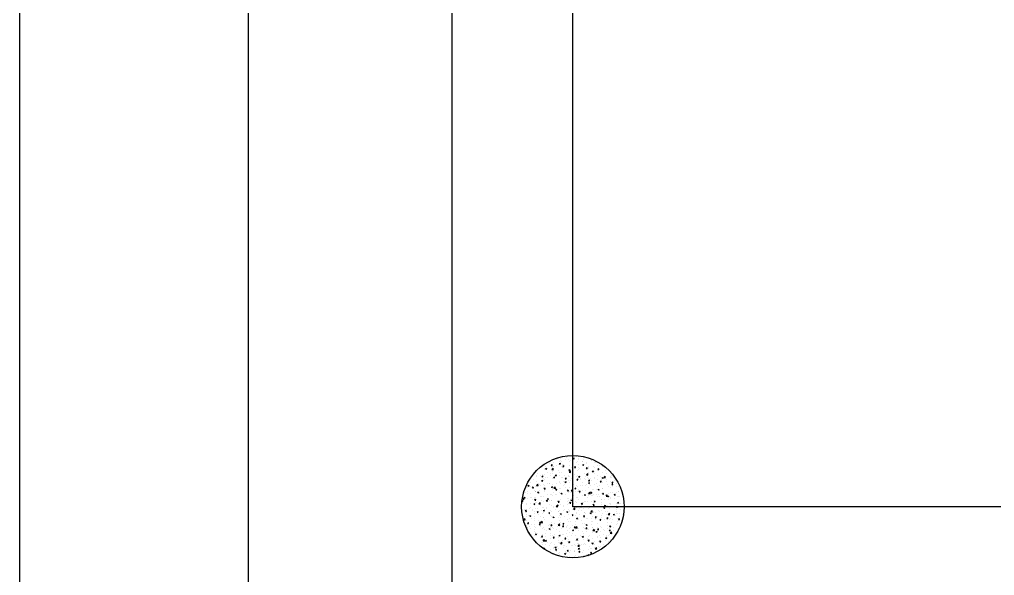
# Model space of a CAD drawing. Header units: inches. Extents: x -113 to 2477, y -497 to 443.
# Drawn here: x -113 to -6.4, y -425 to -364.1 of the extents above; entities that cross this region are included whole.
import ezdxf

# ---------------------------------------------------------------- set-up
doc = ezdxf.new("R2010")
doc.units = ezdxf.units.IN
doc.header["$MEASUREMENT"] = 0

msp = doc.modelspace()

# ---------------------------------------------------------------- linework, layer by layer
at = {"color": 0}
for p, q in [((-113.015, -199.969), (-113.015, -496.969)), ((-88.015, -204.969), (-88.015, -491.969)), ((-65.72, -306.326), (-65.72, -444.935)), ((-52.496, -417.433), (-52.496, -337.654)), ((-55.014, -412.659), (-55.014, -412.659)), ((-54.784, -412.384), (-54.784, -412.384)), ((-54.632, -412.624), (-54.632, -412.624)), ((-54.284, -412.238), (-54.284, -412.238)), ((-54.21, -412.186), (-54.21, -412.186)), ((-53.984, -412.705), (-53.859, -412.657)), ((-53.977, -412.481), (-53.977, -412.481)), ((-53.896, -412.764), (-53.86, -412.656)), ((-53.839, -412.18), (-53.839, -412.18)), ((-53.835, -412.424), (-53.835, -412.424)), ((-53.708, -412.491), (-53.708, -412.491)), ((-53.26, -412.226), (-53.26, -412.226)), ((-53.166, -412.091), (-53.166, -412.091)), ((-52.94, -412.303), (-52.94, -412.303)), ((-52.886, -412.465), (-52.886, -412.465)), ((-52.796, -412.365), (-52.796, -412.365)), ((-52.51, -412.644), (-52.51, -412.644)), ((-52.491, -412.131), (-52.403, -412.191)), ((-52.49, -412.131), (-52.365, -412.083)), ((-52.402, -412.19), (-52.366, -412.083)), ((-52.311, -412.266), (-52.311, -412.266)), ((-52.065, -412.586), (-52.065, -412.586)), ((-52.043, -411.943), (-52.043, -411.943)), ((-51.936, -412.505), (-51.936, -412.505)), ((-51.903, -412.125), (-51.903, -412.125)), ((-51.897, -412.251), (-51.897, -412.251)), ((-51.477, -412.515), (-51.477, -412.515)), ((-51.392, -412.497), (-51.392, -412.497)), ((-51.362, -412.306), (-51.362, -412.306)), ((-50.987, -412.545), (-50.987, -412.545)), ((-50.974, -412.118), (-50.974, -412.118)), ((-50.44, -412.337), (-50.44, -412.337)), ((-50.413, -412.346), (-50.413, -412.346)), ((-50.269, -412.349), (-50.269, -412.349)), ((-50.083, -412.585), (-50.083, -412.585)), ((-50.038, -412.585), (-50.038, -412.585)), ((-55.875, -413.087), (-55.875, -413.087)), ((-55.624, -413.227), (-55.624, -413.227)), ((-55.552, -413.33), (-55.552, -413.33)), ((-55.53, -412.738), (-55.53, -412.738)), ((-55.512, -413.049), (-55.512, -413.049)), ((-55.479, -413.278), (-55.39, -413.338)), ((-55.478, -413.278), (-55.353, -413.23)), ((-55.39, -413.337), (-55.354, -413.23)), ((-55.22, -413.641), (-55.22, -413.641)), ((-54.851, -412.92), (-54.744, -412.929)), ((-54.847, -412.92), (-54.761, -412.818)), ((-54.799, -413.368), (-54.66, -413.224)), ((-54.797, -413.372), (-54.639, -413.396)), ((-54.774, -413.582), (-54.774, -413.582)), ((-54.743, -412.94), (-54.764, -412.828)), ((-54.752, -412.939), (-54.752, -412.939)), ((-54.64, -413.394), (-54.66, -413.225)), ((-54.654, -413.216), (-54.654, -413.216)), ((-54.588, -413.049), (-54.588, -413.049)), ((-54.563, -413.089), (-54.563, -413.089)), ((-54.307, -412.881), (-54.307, -412.881)), ((-54.101, -413.493), (-54.101, -413.493)), ((-53.985, -412.705), (-53.897, -412.765)), ((-53.909, -413.671), (-53.909, -413.671)), ((-53.752, -413.674), (-53.752, -413.674)), ((-53.73, -413.082), (-53.73, -413.082)), ((-53.633, -412.792), (-53.633, -412.792)), ((-53.614, -413.13), (-53.614, -413.13)), ((-53.575, -413.032), (-53.469, -413.041)), ((-53.571, -413.031), (-53.486, -412.929)), ((-53.551, -412.871), (-53.551, -412.871)), ((-53.468, -413.051), (-53.488, -412.94)), ((-52.978, -413.346), (-52.978, -413.346)), ((-52.924, -413.421), (-52.835, -413.48)), ((-52.922, -413.421), (-52.798, -413.373)), ((-52.901, -413.663), (-52.762, -413.518)), ((-52.9, -413.666), (-52.742, -413.691)), ((-52.872, -413.493), (-52.872, -413.493)), ((-52.839, -413.549), (-52.839, -413.549)), ((-52.835, -413.48), (-52.799, -413.372)), ((-52.817, -412.957), (-52.817, -412.957)), ((-52.742, -413.688), (-52.762, -413.519)), ((-52.665, -413.17), (-52.665, -413.17)), ((-52.533, -413.287), (-52.533, -413.287)), ((-52.514, -412.693), (-52.514, -412.693)), ((-52.3, -413.143), (-52.194, -413.152)), ((-52.296, -413.143), (-52.21, -413.041)), ((-52.193, -413.163), (-52.213, -413.051)), ((-51.941, -413.435), (-51.941, -413.435)), ((-51.919, -412.843), (-51.919, -412.843)), ((-51.86, -413.198), (-51.86, -413.198)), ((-51.835, -413.315), (-51.835, -413.315)), ((-51.716, -413.21), (-51.716, -413.21)), ((-51.43, -412.847), (-51.341, -412.907)), ((-51.428, -412.847), (-51.304, -412.799)), ((-51.341, -412.906), (-51.305, -412.799)), ((-51.025, -413.255), (-50.918, -413.264)), ((-51.021, -413.255), (-50.935, -413.152)), ((-51.017, -413.302), (-51.017, -413.302)), ((-50.996, -412.71), (-50.996, -412.71)), ((-50.917, -413.274), (-50.938, -413.163)), ((-50.798, -413.137), (-50.798, -413.137)), ((-50.767, -413.25), (-50.767, -413.25)), ((-50.759, -413.693), (-50.759, -413.693)), ((-50.737, -413.05), (-50.737, -413.05)), ((-50.368, -413.563), (-50.28, -413.623)), ((-50.367, -413.563), (-50.243, -413.515)), ((-50.292, -412.992), (-50.292, -412.992)), ((-50.28, -413.622), (-50.244, -413.515)), ((-50.104, -413.177), (-50.104, -413.177)), ((-50.086, -413.604), (-50.086, -413.604)), ((-49.818, -413.29), (-49.818, -413.29)), ((-49.761, -412.959), (-49.761, -412.959)), ((-49.749, -413.366), (-49.643, -413.376)), ((-49.746, -413.366), (-49.66, -413.264)), ((-49.642, -413.386), (-49.663, -413.275)), ((-49.618, -412.903), (-49.618, -412.903)), ((-49.228, -413.655), (-49.228, -413.655)), ((-49.206, -413.063), (-49.206, -413.063)), ((-48.963, -413.457), (-48.963, -413.457)), ((-48.869, -413.33), (-48.869, -413.33)), ((-57.019, -414.205), (-57.019, -414.205)), ((-56.81, -414.49), (-56.81, -414.49)), ((-56.808, -413.918), (-56.808, -413.918)), ((-56.508, -414.638), (-56.508, -414.638)), ((-56.486, -414.047), (-56.486, -414.047)), ((-56.433, -414.157), (-56.433, -414.157)), ((-56.342, -413.788), (-56.342, -413.788)), ((-55.982, -414.027), (-55.982, -414.027)), ((-55.912, -414.568), (-55.823, -414.627)), ((-55.91, -414.567), (-55.786, -414.52)), ((-55.879, -414.146), (-55.773, -414.155)), ((-55.875, -414.146), (-55.79, -414.044)), ((-55.859, -413.958), (-55.859, -413.958)), ((-55.823, -414.627), (-55.787, -414.519)), ((-55.772, -414.165), (-55.792, -414.054)), ((-55.687, -414.342), (-55.687, -414.342)), ((-55.595, -414.513), (-55.595, -414.513)), ((-55.573, -413.921), (-55.573, -413.921)), ((-55.484, -414.197), (-55.484, -414.197)), ((-55.242, -414.283), (-55.242, -414.283)), ((-54.945, -413.849), (-54.945, -413.849)), ((-54.91, -413.998), (-54.91, -413.998)), ((-54.697, -414.399), (-54.697, -414.399)), ((-54.675, -413.808), (-54.675, -413.808)), ((-54.604, -414.257), (-54.498, -414.267)), ((-54.6, -414.257), (-54.514, -414.155)), ((-54.569, -414.195), (-54.569, -414.195)), ((-54.535, -414.237), (-54.535, -414.237)), ((-54.496, -414.277), (-54.517, -414.166)), ((-54.418, -413.994), (-54.329, -414.054)), ((-54.416, -413.994), (-54.292, -413.946)), ((-54.329, -414.053), (-54.293, -413.946)), ((-53.982, -414.732), (-53.982, -414.732)), ((-53.96, -414.038), (-53.96, -414.038)), ((-53.914, -414.748), (-53.914, -414.748)), ((-53.773, -414.266), (-53.773, -414.266)), ((-53.586, -414.277), (-53.586, -414.277)), ((-53.469, -414.689), (-53.469, -414.689)), ((-53.446, -414.047), (-53.446, -414.047)), ((-53.356, -414.71), (-53.268, -414.77)), ((-53.355, -414.71), (-53.23, -414.662)), ((-53.329, -414.369), (-53.222, -414.378)), ((-53.325, -414.369), (-53.239, -414.267)), ((-53.268, -414.769), (-53.232, -414.662)), ((-53.221, -414.389), (-53.242, -414.277)), ((-53.011, -414.078), (-53.011, -414.078)), ((-53.001, -413.988), (-53.001, -413.988)), ((-52.945, -414.554), (-52.945, -414.554)), ((-52.882, -414.733), (-52.882, -414.733)), ((-52.86, -414.141), (-52.86, -414.141)), ((-52.795, -414.601), (-52.795, -414.601)), ((-52.636, -414.317), (-52.636, -414.317)), ((-52.327, -413.9), (-52.327, -413.9)), ((-52.062, -414.118), (-52.062, -414.118)), ((-52.053, -414.48), (-51.947, -414.49)), ((-52.049, -414.48), (-51.964, -414.378)), ((-51.984, -414.619), (-51.984, -414.619)), ((-51.946, -414.5), (-51.966, -414.389)), ((-51.962, -414.027), (-51.962, -414.027)), ((-51.908, -414.376), (-51.908, -414.376)), ((-51.862, -414.137), (-51.774, -414.196)), ((-51.861, -414.136), (-51.737, -414.089)), ((-51.774, -414.196), (-51.738, -414.088)), ((-51.687, -414.357), (-51.687, -414.357)), ((-51.672, -414.453), (-51.672, -414.453)), ((-51.482, -414.767), (-51.482, -414.767)), ((-51.227, -414.394), (-51.227, -414.394)), ((-51.204, -413.752), (-51.204, -413.752)), ((-51.113, -414.158), (-51.113, -414.158)), ((-51.06, -414.486), (-51.06, -414.486)), ((-51.039, -413.894), (-51.039, -413.894)), ((-51.003, -413.957), (-50.865, -413.812)), ((-51.002, -413.961), (-50.844, -413.985)), ((-50.871, -414.198), (-50.871, -414.198)), ((-50.845, -413.982), (-50.865, -413.813)), ((-50.8, -414.852), (-50.675, -414.804)), ((-50.778, -414.592), (-50.672, -414.601)), ((-50.774, -414.592), (-50.688, -414.49)), ((-50.738, -414.397), (-50.738, -414.397)), ((-50.712, -414.911), (-50.676, -414.804)), ((-50.671, -414.612), (-50.691, -414.5)), ((-50.554, -414.306), (-50.554, -414.306)), ((-50.445, -414.589), (-50.445, -414.589)), ((-50.164, -414.198), (-50.164, -414.198)), ((-50.148, -414.361), (-50.148, -414.361)), ((-50.126, -413.769), (-50.126, -413.769)), ((-49.834, -414.02), (-49.834, -414.02)), ((-49.789, -414.437), (-49.789, -414.437)), ((-49.503, -414.704), (-49.396, -414.713)), ((-49.499, -414.704), (-49.413, -414.601)), ((-49.453, -414.801), (-49.453, -414.801)), ((-49.431, -414.158), (-49.431, -414.158)), ((-49.395, -414.723), (-49.416, -414.612)), ((-49.408, -414.411), (-49.408, -414.411)), ((-49.307, -414.279), (-49.219, -414.339)), ((-49.306, -414.279), (-49.181, -414.231)), ((-49.25, -414.247), (-49.25, -414.247)), ((-49.219, -414.338), (-49.182, -414.231)), ((-49.215, -414.239), (-49.215, -414.239)), ((-49.106, -414.251), (-48.967, -414.107)), ((-49.105, -414.255), (-48.947, -414.279)), ((-48.986, -414.099), (-48.986, -414.099)), ((-48.947, -414.276), (-48.967, -414.108)), ((-48.84, -414.477), (-48.84, -414.477)), ((-48.797, -413.842), (-48.797, -413.842)), ((-48.78, -414.712), (-48.78, -414.712)), ((-48.371, -414.233), (-48.371, -414.233)), ((-48.348, -414.705), (-48.348, -414.705)), ((-48.326, -414.113), (-48.326, -414.113)), ((-48.312, -414.011), (-48.312, -414.011)), ((-48.266, -414.279), (-48.266, -414.279)), ((-48.224, -414.815), (-48.138, -414.713)), ((-48.12, -414.835), (-48.141, -414.723)), ((-47.891, -414.518), (-47.891, -414.518)), ((-57.704, -415.835), (-57.704, -415.835)), ((-57.508, -415.73), (-57.508, -415.73)), ((-57.453, -415.364), (-57.453, -415.364)), ((-57.405, -415.141), (-57.317, -415.201)), ((-57.404, -415.141), (-57.28, -415.093)), ((-57.317, -415.2), (-57.281, -415.093)), ((-57.278, -415.191), (-57.278, -415.191)), ((-57.162, -414.822), (-57.162, -414.822)), ((-57.093, -415.266), (-57.093, -415.266)), ((-56.908, -415.372), (-56.801, -415.381)), ((-56.904, -415.372), (-56.818, -415.269)), ((-56.8, -415.391), (-56.821, -415.28)), ((-56.667, -415.657), (-56.667, -415.657)), ((-56.623, -415.744), (-56.623, -415.744)), ((-56.559, -415.77), (-56.559, -415.77)), ((-56.551, -415.822), (-56.551, -415.822)), ((-56.529, -415.23), (-56.529, -415.23)), ((-56.46, -415.1), (-56.322, -414.956)), ((-56.459, -415.104), (-56.301, -415.128)), ((-56.344, -415.857), (-56.256, -415.917)), ((-56.343, -415.857), (-56.218, -415.809)), ((-56.302, -415.126), (-56.321, -414.957)), ((-56.255, -415.916), (-56.219, -415.809)), ((-56.212, -414.862), (-56.212, -414.862)), ((-56.178, -415.686), (-56.178, -415.686)), ((-56.155, -415.043), (-56.155, -415.043)), ((-56.056, -415.088), (-56.056, -415.088)), ((-55.71, -414.985), (-55.71, -414.985)), ((-55.638, -415.697), (-55.638, -415.697)), ((-55.632, -415.483), (-55.526, -415.492)), ((-55.63, -415.479), (-55.63, -415.479)), ((-55.629, -415.483), (-55.543, -415.381)), ((-55.616, -415.105), (-55.616, -415.105)), ((-55.61, -415.81), (-55.61, -415.81)), ((-55.525, -415.503), (-55.546, -415.391)), ((-55.504, -415.597), (-55.504, -415.597)), ((-55.263, -414.902), (-55.263, -414.902)), ((-55.037, -414.896), (-55.037, -414.896)), ((-55.019, -414.91), (-55.019, -414.91)), ((-54.85, -415.284), (-54.762, -415.343)), ((-54.849, -415.283), (-54.724, -415.236)), ((-54.762, -415.343), (-54.726, -415.235)), ((-54.74, -415.583), (-54.74, -415.583)), ((-54.718, -414.991), (-54.718, -414.991)), ((-54.66, -415.85), (-54.66, -415.85)), ((-54.593, -415.301), (-54.593, -415.301)), ((-54.563, -415.394), (-54.424, -415.25)), ((-54.562, -415.398), (-54.404, -415.423)), ((-54.404, -415.42), (-54.424, -415.251)), ((-54.381, -415.449), (-54.381, -415.449)), ((-54.357, -415.595), (-54.251, -415.604)), ((-54.353, -415.595), (-54.268, -415.493)), ((-54.314, -414.942), (-54.314, -414.942)), ((-54.25, -415.614), (-54.27, -415.503)), ((-53.936, -415.391), (-53.936, -415.391)), ((-53.817, -415.45), (-53.817, -415.45)), ((-53.795, -414.858), (-53.795, -414.858)), ((-53.556, -415.123), (-53.556, -415.123)), ((-53.365, -414.982), (-53.365, -414.982)), ((-53.263, -415.302), (-53.263, -415.302)), ((-53.082, -415.706), (-52.976, -415.716)), ((-53.078, -415.706), (-52.992, -415.604)), ((-52.974, -415.726), (-52.995, -415.615)), ((-52.904, -415.325), (-52.904, -415.325)), ((-52.877, -415.745), (-52.877, -415.745)), ((-52.665, -415.689), (-52.527, -415.544)), ((-52.664, -415.692), (-52.506, -415.717)), ((-52.608, -415.856), (-52.608, -415.856)), ((-52.507, -415.714), (-52.526, -415.545)), ((-52.519, -414.945), (-52.519, -414.945)), ((-52.416, -415.022), (-52.416, -415.022)), ((-52.295, -415.426), (-52.207, -415.486)), ((-52.294, -415.426), (-52.169, -415.378)), ((-52.206, -415.485), (-52.17, -415.377)), ((-52.163, -415.797), (-52.163, -415.797)), ((-52.14, -415.154), (-52.14, -415.154)), ((-52.027, -415.803), (-52.027, -415.803)), ((-52.006, -415.211), (-52.006, -415.211)), ((-51.84, -415.567), (-51.84, -415.567)), ((-51.807, -415.818), (-51.7, -415.827)), ((-51.803, -415.818), (-51.717, -415.716)), ((-51.699, -415.838), (-51.72, -415.726)), ((-51.695, -415.096), (-51.695, -415.096)), ((-51.489, -415.708), (-51.489, -415.708)), ((-51.467, -415.062), (-51.467, -415.062)), ((-51.104, -415.669), (-51.104, -415.669)), ((-51.082, -415.078), (-51.082, -415.078)), ((-51.021, -415.007), (-51.021, -415.007)), ((-50.803, -415.389), (-50.803, -415.389)), ((-50.801, -414.853), (-50.713, -414.912)), ((-50.768, -415.983), (-50.629, -415.839)), ((-50.609, -416.008), (-50.629, -415.84)), ((-50.527, -415.929), (-50.442, -415.827)), ((-50.518, -415.102), (-50.518, -415.102)), ((-50.424, -415.949), (-50.444, -415.838)), ((-50.366, -415.56), (-50.366, -415.56)), ((-50.191, -415.544), (-50.191, -415.544)), ((-50.169, -414.952), (-50.169, -414.952)), ((-49.921, -415.502), (-49.921, -415.502)), ((-49.899, -414.859), (-49.899, -414.859)), ((-49.766, -415.211), (-49.766, -415.211)), ((-49.74, -415.568), (-49.651, -415.628)), ((-49.738, -415.568), (-49.614, -415.52)), ((-49.651, -415.627), (-49.615, -415.52)), ((-49.568, -415.142), (-49.568, -415.142)), ((-49.293, -415.43), (-49.293, -415.43)), ((-49.271, -414.839), (-49.271, -414.839)), ((-49.248, -415.413), (-49.248, -415.413)), ((-48.729, -415.033), (-48.729, -415.033)), ((-48.619, -415.182), (-48.619, -415.182)), ((-48.369, -415.297), (-48.369, -415.297)), ((-48.246, -414.995), (-48.157, -415.055)), ((-48.245, -414.995), (-48.12, -414.947)), ((-48.227, -414.815), (-48.121, -414.825)), ((-48.157, -415.054), (-48.121, -414.946)), ((-48.125, -415.265), (-48.125, -415.265)), ((-47.692, -414.855), (-47.692, -414.855)), ((-47.68, -415.207), (-47.68, -415.207)), ((-47.67, -415.223), (-47.67, -415.223)), ((-47.478, -415.764), (-47.478, -415.764)), ((-47.474, -415.819), (-47.474, -415.819)), ((-47.456, -415.172), (-47.456, -415.172)), ((-47.185, -415.711), (-47.163, -415.725)), ((-47.183, -415.711), (-47.169, -415.705)), ((-58.065, -416.845), (-57.963, -416.86)), ((-58.056, -416.763), (-57.984, -416.688)), ((-57.964, -416.857), (-57.983, -416.689)), ((-57.936, -416.597), (-57.83, -416.607)), ((-57.932, -416.597), (-57.847, -416.495)), ((-57.862, -416.634), (-57.862, -416.634)), ((-57.829, -416.617), (-57.849, -416.506)), ((-57.838, -416.43), (-57.75, -416.49)), ((-57.837, -416.43), (-57.712, -416.382)), ((-57.749, -416.489), (-57.713, -416.382)), ((-57.746, -415.892), (-57.746, -415.892)), ((-57.496, -416.547), (-57.496, -416.547)), ((-57.474, -415.956), (-57.474, -415.956)), ((-57.133, -415.969), (-57.133, -415.969)), ((-57.09, -416.446), (-57.09, -416.446)), ((-57.024, -416.457), (-57.024, -416.457)), ((-56.912, -416.674), (-56.912, -416.674)), ((-56.661, -416.709), (-56.555, -416.718)), ((-56.657, -416.709), (-56.571, -416.607)), ((-56.645, -416.387), (-56.645, -416.387)), ((-56.554, -416.729), (-56.574, -416.617)), ((-56.573, -416.414), (-56.573, -416.414)), ((-56.184, -416.009), (-56.184, -416.009)), ((-55.988, -416.279), (-55.988, -416.279)), ((-55.972, -416.298), (-55.972, -416.298)), ((-55.963, -416.714), (-55.963, -416.714)), ((-55.681, -416.881), (-55.681, -416.881)), ((-55.66, -416.289), (-55.66, -416.289)), ((-55.386, -416.821), (-55.279, -416.83)), ((-55.382, -416.82), (-55.296, -416.718)), ((-55.317, -416.852), (-55.317, -416.852)), ((-55.278, -416.84), (-55.299, -416.729)), ((-55.283, -416.573), (-55.194, -416.633)), ((-55.281, -416.573), (-55.157, -416.525)), ((-55.235, -416.049), (-55.235, -416.049)), ((-55.194, -416.632), (-55.158, -416.524)), ((-55.014, -416.754), (-55.014, -416.754)), ((-54.951, -416.101), (-54.951, -416.101)), ((-54.872, -416.793), (-54.872, -416.793)), ((-54.849, -416.151), (-54.849, -416.151)), ((-54.783, -416.767), (-54.783, -416.767)), ((-54.762, -416.175), (-54.762, -416.175)), ((-54.404, -416.092), (-54.404, -416.092)), ((-54.285, -416.089), (-54.285, -416.089)), ((-54.198, -416.705), (-54.198, -416.705)), ((-54.11, -416.932), (-54.004, -416.941)), ((-54.107, -416.932), (-54.021, -416.83)), ((-54.065, -416.794), (-54.065, -416.794)), ((-54.003, -416.952), (-54.024, -416.84)), ((-53.914, -415.923), (-53.914, -415.923)), ((-53.86, -416.634), (-53.86, -416.634)), ((-53.838, -416.042), (-53.838, -416.042)), ((-53.789, -415.999), (-53.7, -416.059)), ((-53.788, -415.999), (-53.663, -415.951)), ((-53.731, -416.003), (-53.731, -416.003)), ((-53.711, -415.891), (-53.711, -415.891)), ((-53.7, -416.058), (-53.664, -415.951)), ((-53.336, -416.129), (-53.336, -416.129)), ((-53.116, -416.834), (-53.116, -416.834)), ((-53.075, -416.557), (-53.075, -416.557)), ((-52.95, -416.806), (-52.95, -416.806)), ((-52.947, -416.509), (-52.947, -416.509)), ((-52.925, -415.917), (-52.925, -415.917)), ((-52.762, -415.931), (-52.762, -415.931)), ((-52.728, -416.715), (-52.639, -416.775)), ((-52.726, -416.715), (-52.602, -416.667)), ((-52.639, -416.774), (-52.603, -416.667)), ((-52.63, -416.498), (-52.63, -416.498)), ((-52.387, -416.169), (-52.387, -416.169)), ((-52.167, -416.875), (-52.167, -416.875)), ((-52.049, -416.395), (-52.049, -416.395)), ((-51.957, -416.41), (-51.957, -416.41)), ((-51.913, -416.628), (-51.913, -416.628)), ((-51.813, -415.971), (-51.813, -415.971)), ((-51.438, -416.21), (-51.438, -416.21)), ((-51.234, -416.142), (-51.145, -416.201)), ((-51.232, -416.142), (-51.108, -416.094)), ((-51.218, -416.915), (-51.218, -416.915)), ((-51.147, -416.853), (-51.147, -416.853)), ((-51.145, -416.201), (-51.109, -416.093)), ((-51.125, -416.261), (-51.125, -416.261)), ((-50.876, -416.45), (-50.876, -416.45)), ((-50.864, -416.011), (-50.864, -416.011)), ((-50.857, -416.904), (-50.857, -416.904)), ((-50.834, -416.262), (-50.834, -416.262)), ((-50.767, -415.987), (-50.609, -416.011)), ((-50.531, -415.929), (-50.425, -415.939)), ((-50.489, -416.25), (-50.489, -416.25)), ((-50.45, -416.84), (-50.45, -416.84)), ((-50.389, -416.203), (-50.389, -416.203)), ((-50.234, -416.728), (-50.234, -416.728)), ((-50.212, -416.136), (-50.212, -416.136)), ((-50.183, -416.816), (-50.183, -416.816)), ((-50.172, -416.858), (-50.084, -416.917)), ((-50.171, -416.857), (-50.047, -416.81)), ((-50.084, -416.917), (-50.048, -416.809)), ((-49.915, -416.051), (-49.915, -416.051)), ((-49.84, -416.272), (-49.84, -416.272)), ((-49.716, -416.114), (-49.716, -416.114)), ((-49.54, -416.29), (-49.54, -416.29)), ((-49.414, -416.662), (-49.414, -416.662)), ((-49.336, -416.614), (-49.336, -416.614)), ((-49.314, -416.022), (-49.314, -416.022)), ((-49.256, -416.041), (-49.15, -416.05)), ((-49.252, -416.041), (-49.166, -415.939)), ((-49.149, -416.061), (-49.169, -415.949)), ((-49.06, -416.668), (-49.06, -416.668)), ((-48.966, -416.091), (-48.966, -416.091)), ((-48.87, -416.277), (-48.732, -416.133)), ((-48.869, -416.281), (-48.711, -416.306)), ((-48.803, -416.094), (-48.803, -416.094)), ((-48.712, -416.303), (-48.731, -416.134)), ((-48.678, -416.284), (-48.59, -416.344)), ((-48.677, -416.284), (-48.553, -416.236)), ((-48.615, -416.609), (-48.615, -416.609)), ((-48.593, -415.967), (-48.593, -415.967)), ((-48.591, -416.33), (-48.591, -416.33)), ((-48.59, -416.343), (-48.554, -416.236)), ((-48.413, -416.481), (-48.413, -416.481)), ((-48.391, -415.889), (-48.391, -415.889)), ((-48.377, -416.484), (-48.377, -416.484)), ((-48.148, -415.908), (-48.148, -415.908)), ((-48.016, -416.131), (-48.016, -416.131)), ((-47.981, -416.153), (-47.874, -416.162)), ((-47.977, -416.153), (-47.891, -416.05)), ((-47.942, -416.521), (-47.942, -416.521)), ((-47.873, -416.172), (-47.894, -416.061)), ((-47.766, -415.916), (-47.766, -415.916)), ((-47.642, -416.37), (-47.642, -416.37)), ((-47.5, -416.356), (-47.5, -416.356)), ((-47.34, -416.306), (-47.34, -416.306)), ((-47.067, -416.171), (-47.067, -416.171)), ((-46.973, -416.572), (-46.964, -416.563)), ((-46.972, -416.575), (-46.962, -416.577)), ((-58.026, -417.848), (-58.026, -417.848)), ((-57.833, -417.781), (-57.833, -417.781)), ((-57.69, -417.935), (-57.583, -417.944)), ((-57.686, -417.935), (-57.6, -417.833)), ((-57.582, -417.954), (-57.603, -417.843)), ((-57.581, -417.79), (-57.581, -417.79)), ((-57.558, -417.147), (-57.558, -417.147)), ((-57.539, -417.731), (-57.539, -417.731)), ((-57.518, -417.139), (-57.518, -417.139)), ((-57.259, -417.583), (-57.259, -417.583)), ((-57.113, -417.088), (-57.113, -417.088)), ((-57.098, -417.518), (-57.098, -417.518)), ((-56.907, -417.701), (-56.907, -417.701)), ((-56.884, -417.821), (-56.884, -417.821)), ((-56.777, -417.146), (-56.688, -417.206)), ((-56.775, -417.146), (-56.651, -417.098)), ((-56.688, -417.205), (-56.652, -417.098)), ((-56.672, -417.908), (-56.672, -417.908)), ((-56.616, -417.598), (-56.616, -417.598)), ((-56.594, -417.006), (-56.594, -417.006)), ((-56.44, -417), (-56.44, -417)), ((-56.41, -418.046), (-56.325, -417.944)), ((-56.307, -418.066), (-56.328, -417.955)), ((-56.309, -417.623), (-56.309, -417.623)), ((-56.225, -417.126), (-56.086, -416.982)), ((-56.224, -417.13), (-56.065, -417.155)), ((-56.066, -417.152), (-56.086, -416.983)), ((-56.061, -417.34), (-56.061, -417.34)), ((-55.935, -417.861), (-55.935, -417.861)), ((-55.785, -417.553), (-55.785, -417.553)), ((-55.715, -417.862), (-55.627, -417.922)), ((-55.714, -417.862), (-55.59, -417.814)), ((-55.703, -417.473), (-55.703, -417.473)), ((-55.635, -417.73), (-55.635, -417.73)), ((-55.627, -417.921), (-55.591, -417.814)), ((-55.36, -417.663), (-55.36, -417.663)), ((-55.339, -417.495), (-55.339, -417.495)), ((-55.024, -417.162), (-55.024, -417.162)), ((-54.985, -417.902), (-54.985, -417.902)), ((-54.827, -417.951), (-54.827, -417.951)), ((-54.805, -417.359), (-54.805, -417.359)), ((-54.666, -417.406), (-54.666, -417.406)), ((-54.598, -417.552), (-54.598, -417.552)), ((-54.411, -417.703), (-54.411, -417.703)), ((-54.327, -417.421), (-54.189, -417.276)), ((-54.326, -417.424), (-54.168, -417.449)), ((-54.222, -417.289), (-54.133, -417.348)), ((-54.22, -417.289), (-54.096, -417.241)), ((-54.169, -417.446), (-54.188, -417.277)), ((-54.133, -417.348), (-54.097, -417.24)), ((-54.036, -417.942), (-54.036, -417.942)), ((-54.011, -417.959), (-54.011, -417.959)), ((-53.987, -416.984), (-53.987, -416.984)), ((-53.903, -417.817), (-53.903, -417.817)), ((-53.881, -417.226), (-53.881, -417.226)), ((-53.566, -417.901), (-53.566, -417.901)), ((-53.561, -417.374), (-53.561, -417.374)), ((-53.543, -417.258), (-53.543, -417.258)), ((-53.462, -417.743), (-53.462, -417.743)), ((-53.16, -418.005), (-53.072, -418.064)), ((-53.159, -418.004), (-53.034, -417.957)), ((-53.098, -417.199), (-53.098, -417.199)), ((-53.087, -417.982), (-53.087, -417.982)), ((-53.072, -418.064), (-53.036, -417.956)), ((-52.99, -417.692), (-52.99, -417.692)), ((-52.969, -417.1), (-52.969, -417.1)), ((-52.892, -417.812), (-52.892, -417.812)), ((-52.882, -417.996), (-52.882, -417.996)), ((-52.835, -417.044), (-52.729, -417.053)), ((-52.831, -417.044), (-52.746, -416.941)), ((-52.728, -417.063), (-52.748, -416.952)), ((-52.524, -417.196), (-52.524, -417.196)), ((-52.513, -417.783), (-52.513, -417.783)), ((27.283, -417.433), (-52.496, -417.433)), ((-52.43, -417.715), (-52.291, -417.571)), ((-52.428, -417.719), (-52.27, -417.743)), ((-52.425, -417.111), (-52.425, -417.111)), ((-52.271, -417.74), (-52.291, -417.572)), ((-52.092, -417.578), (-52.092, -417.578)), ((-52.07, -416.987), (-52.07, -416.987)), ((-51.845, -417.818), (-51.845, -417.818)), ((-51.77, -417.664), (-51.77, -417.664)), ((-51.666, -417.431), (-51.578, -417.491)), ((-51.665, -417.431), (-51.54, -417.383)), ((-51.578, -417.49), (-51.542, -417.383)), ((-51.564, -417.823), (-51.564, -417.823)), ((-51.56, -417.155), (-51.454, -417.165)), ((-51.556, -417.155), (-51.47, -417.053)), ((-51.487, -417.018), (-51.487, -417.018)), ((-51.452, -417.175), (-51.473, -417.064)), ((-51.324, -417.606), (-51.324, -417.606)), ((-51.302, -416.963), (-51.302, -416.963)), ((-51.169, -417.445), (-51.169, -417.445)), ((-50.808, -417.64), (-50.808, -417.64)), ((-50.651, -417.517), (-50.651, -417.517)), ((-50.615, -417.863), (-50.615, -417.863)), ((-50.532, -418.009), (-50.393, -417.865)), ((-50.373, -418.035), (-50.393, -417.866)), ((-50.285, -417.267), (-50.178, -417.276)), ((-50.281, -417.267), (-50.195, -417.165)), ((-50.277, -417.912), (-50.277, -417.912)), ((-50.268, -416.955), (-50.268, -416.955)), ((-50.256, -417.32), (-50.256, -417.32)), ((-50.177, -417.287), (-50.198, -417.175)), ((-49.771, -417.462), (-49.771, -417.462)), ((-49.666, -417.903), (-49.666, -417.903)), ((-49.528, -417.369), (-49.528, -417.369)), ((-49.379, -417.798), (-49.379, -417.798)), ((-49.358, -417.206), (-49.358, -417.206)), ((-49.319, -416.995), (-49.319, -416.995)), ((-49.111, -417.574), (-49.023, -417.633)), ((-49.11, -417.573), (-48.985, -417.526)), ((-49.083, -417.311), (-49.083, -417.311)), ((-49.022, -417.632), (-48.986, -417.525)), ((-49.009, -417.378), (-48.903, -417.388)), ((-49.005, -417.378), (-48.92, -417.276)), ((-48.902, -417.398), (-48.922, -417.287)), ((-48.877, -417.923), (-48.877, -417.923)), ((-48.735, -417.284), (-48.735, -417.284)), ((-48.716, -417.943), (-48.716, -417.943)), ((-48.456, -417.665), (-48.456, -417.665)), ((-48.434, -417.073), (-48.434, -417.073)), ((-48.41, -417.222), (-48.41, -417.222)), ((-48.37, -417.035), (-48.37, -417.035)), ((-47.767, -417.984), (-47.767, -417.984)), ((-47.754, -417.775), (-47.754, -417.775)), ((-47.734, -417.49), (-47.628, -417.499)), ((-47.73, -417.49), (-47.644, -417.388)), ((-47.698, -417.106), (-47.698, -417.106)), ((-47.627, -417.51), (-47.647, -417.398)), ((-47.617, -417), (-47.529, -417.06)), ((-47.616, -417), (-47.491, -416.952)), ((-47.543, -417.54), (-47.543, -417.54)), ((-47.529, -417.059), (-47.492, -416.952)), ((-47.521, -416.948), (-47.521, -416.948)), ((-47.421, -417.075), (-47.421, -417.075)), ((-47.309, -417.717), (-47.309, -417.717)), ((-47.287, -417.074), (-47.287, -417.074)), ((-57.886, -418.858), (-57.748, -418.714)), ((-57.885, -418.862), (-57.727, -418.887)), ((-57.728, -418.884), (-57.748, -418.715)), ((-57.709, -418.086), (-57.709, -418.086)), ((-57.612, -418.486), (-57.612, -418.486)), ((-57.583, -418.915), (-57.583, -418.915)), ((-57.561, -418.323), (-57.561, -418.323)), ((-57.375, -418.402), (-57.375, -418.402)), ((-57.209, -418.436), (-57.121, -418.495)), ((-57.208, -418.435), (-57.084, -418.388)), ((-57.121, -418.495), (-57.085, -418.387)), ((-57.03, -418.708), (-57.03, -418.708)), ((-56.72, -418.956), (-56.72, -418.956)), ((-56.663, -418.526), (-56.663, -418.526)), ((-56.659, -418.782), (-56.659, -418.782)), ((-56.637, -418.19), (-56.637, -418.19)), ((-56.414, -418.046), (-56.308, -418.056)), ((-56.275, -418.897), (-56.275, -418.897)), ((-56.252, -418.254), (-56.252, -418.254)), ((-55.993, -418.53), (-55.993, -418.53)), ((-55.989, -419.153), (-55.85, -419.008)), ((-55.83, -419.178), (-55.85, -419.009)), ((-55.807, -418.196), (-55.807, -418.196)), ((-55.746, -418.656), (-55.746, -418.656)), ((-55.725, -418.065), (-55.725, -418.065)), ((-55.714, -418.567), (-55.714, -418.567)), ((-55.602, -418.808), (-55.602, -418.808)), ((-55.139, -418.158), (-55.033, -418.167)), ((-55.135, -418.158), (-55.049, -418.056)), ((-55.134, -418.107), (-55.134, -418.107)), ((-55.032, -418.178), (-55.052, -418.066)), ((-54.956, -418.352), (-54.956, -418.352)), ((-54.848, -418.543), (-54.848, -418.543)), ((-54.765, -418.607), (-54.765, -418.607)), ((-54.654, -418.578), (-54.566, -418.638)), ((-54.653, -418.578), (-54.528, -418.53)), ((-54.565, -418.637), (-54.529, -418.53)), ((-54.479, -418.661), (-54.479, -418.661)), ((-54.034, -418.602), (-54.034, -418.602)), ((-53.946, -419.001), (-53.946, -419.001)), ((-53.925, -418.409), (-53.925, -418.409)), ((-53.919, -418.174), (-53.919, -418.174)), ((-53.864, -418.27), (-53.757, -418.279)), ((-53.86, -418.269), (-53.774, -418.167)), ((-53.816, -418.647), (-53.816, -418.647)), ((-53.756, -418.289), (-53.777, -418.178)), ((-53.36, -418.513), (-53.36, -418.513)), ((-53.033, -418.876), (-53.033, -418.876)), ((-53.012, -418.284), (-53.012, -418.284)), ((-52.956, -419.057), (-52.956, -419.057)), ((-52.867, -418.687), (-52.867, -418.687)), ((-52.705, -419.067), (-52.705, -419.067)), ((-52.588, -418.381), (-52.482, -418.39)), ((-52.585, -418.381), (-52.499, -418.279)), ((-52.481, -418.401), (-52.502, -418.289)), ((-52.26, -419.008), (-52.26, -419.008)), ((-52.237, -418.365), (-52.237, -418.365)), ((-52.138, -418.022), (-52.138, -418.022)), ((-52.135, -418.762), (-52.135, -418.762)), ((-52.114, -418.17), (-52.114, -418.17)), ((-52.099, -418.72), (-52.01, -418.78)), ((-52.098, -418.72), (-51.973, -418.672)), ((-52.01, -418.779), (-51.974, -418.672)), ((-51.919, -418.879), (-51.919, -418.879)), ((-51.918, -418.727), (-51.918, -418.727)), ((-51.792, -418.307), (-51.792, -418.307)), ((-51.587, -418.92), (-51.587, -418.92)), ((-51.313, -418.493), (-51.207, -418.502)), ((-51.309, -418.493), (-51.224, -418.39)), ((-51.206, -418.512), (-51.226, -418.401)), ((-51.212, -418.629), (-51.212, -418.629)), ((-51.19, -418.037), (-51.19, -418.037)), ((-51.189, -418.062), (-51.189, -418.062)), ((-51.119, -418.218), (-51.119, -418.218)), ((-50.968, -418.767), (-50.968, -418.767)), ((-50.882, -418.701), (-50.882, -418.701)), ((-50.605, -418.147), (-50.517, -418.207)), ((-50.604, -418.147), (-50.479, -418.099)), ((-50.531, -418.013), (-50.373, -418.038)), ((-50.516, -418.206), (-50.48, -418.098)), ((-50.464, -418.772), (-50.464, -418.772)), ((-50.299, -418.504), (-50.299, -418.504)), ((-50.24, -418.102), (-50.24, -418.102)), ((-50.038, -418.604), (-49.932, -418.614)), ((-50.034, -418.604), (-49.948, -418.502)), ((-50.019, -418.713), (-50.019, -418.713)), ((-50.019, -418.807), (-50.019, -418.807)), ((-49.996, -418.07), (-49.996, -418.07)), ((-49.931, -418.624), (-49.951, -418.513)), ((-49.845, -418.523), (-49.845, -418.523)), ((-49.551, -418.012), (-49.551, -418.012)), ((-49.544, -418.863), (-49.455, -418.923)), ((-49.542, -418.863), (-49.418, -418.815)), ((-49.455, -418.922), (-49.419, -418.814)), ((-49.422, -418.982), (-49.422, -418.982)), ((-49.419, -418.914), (-49.419, -418.914)), ((-49.401, -418.39), (-49.401, -418.39)), ((-49.345, -418.624), (-49.345, -418.624)), ((-49.291, -418.142), (-49.291, -418.142)), ((-49.07, -418.847), (-49.07, -418.847)), ((-48.808, -418.345), (-48.808, -418.345)), ((-48.763, -418.716), (-48.656, -418.725)), ((-48.759, -418.716), (-48.673, -418.614)), ((-48.655, -418.736), (-48.676, -418.624)), ((-48.634, -418.304), (-48.496, -418.159)), ((-48.633, -418.307), (-48.475, -418.332)), ((-48.499, -418.848), (-48.499, -418.848)), ((-48.476, -418.329), (-48.496, -418.16)), ((-48.477, -418.257), (-48.477, -418.257)), ((-48.382, -418.736), (-48.382, -418.736)), ((-48.342, -418.182), (-48.342, -418.182)), ((-48.222, -418.477), (-48.222, -418.477)), ((-48.121, -418.887), (-48.121, -418.887)), ((-48.05, -418.289), (-47.961, -418.349)), ((-48.048, -418.289), (-47.924, -418.241)), ((-47.961, -418.348), (-47.925, -418.241)), ((-47.777, -418.418), (-47.777, -418.418)), ((-47.771, -418.167), (-47.771, -418.167)), ((-47.586, -418.723), (-47.586, -418.723)), ((-47.571, -419.031), (-47.571, -419.031)), ((-47.565, -418.131), (-47.565, -418.131)), ((-47.487, -418.827), (-47.381, -418.837)), ((-47.483, -418.827), (-47.398, -418.725)), ((-47.38, -418.847), (-47.401, -418.736)), ((-47.392, -418.222), (-47.392, -418.222)), ((-47.345, -418.558), (-47.345, -418.558)), ((-47.172, -418.927), (-47.172, -418.927)), ((-47.104, -418.329), (-47.104, -418.329)), ((-57.611, -419.713), (-57.516, -419.677)), ((-57.604, -419.507), (-57.604, -419.507)), ((-57.59, -419.76), (-57.554, -419.785)), ((-57.584, -419.634), (-57.584, -419.634)), ((-57.553, -419.784), (-57.517, -419.676)), ((-57.443, -419.272), (-57.337, -419.282)), ((-57.439, -419.272), (-57.353, -419.17)), ((-57.336, -419.292), (-57.356, -419.18)), ((-57.188, -419.657), (-57.188, -419.657)), ((-57.103, -419.769), (-57.103, -419.769)), ((-57.009, -419.435), (-57.009, -419.435)), ((-56.743, -419.598), (-56.743, -419.598)), ((-56.702, -419.965), (-56.702, -419.965)), ((-56.681, -419.374), (-56.681, -419.374)), ((-56.635, -419.674), (-56.635, -419.674)), ((-56.168, -419.384), (-56.061, -419.393)), ((-56.164, -419.384), (-56.078, -419.282)), ((-56.148, -419.152), (-56.06, -419.211)), ((-56.147, -419.151), (-56.022, -419.103)), ((-56.06, -419.403), (-56.081, -419.292)), ((-56.069, -419.51), (-56.069, -419.51)), ((-56.066, -419.591), (-56.066, -419.591)), ((-56.06, -419.475), (-56.06, -419.475)), ((-56.059, -419.21), (-56.023, -419.103)), ((-55.988, -419.156), (-55.83, -419.181)), ((-55.789, -419.84), (-55.789, -419.84)), ((-55.768, -419.248), (-55.768, -419.248)), ((-55.685, -419.714), (-55.685, -419.714)), ((-55.64, -419.982), (-55.64, -419.982)), ((-55.414, -420.063), (-55.414, -420.063)), ((-55.111, -419.515), (-55.111, -419.515)), ((-55.087, -419.867), (-54.998, -419.927)), ((-55.085, -419.867), (-54.961, -419.819)), ((-55.029, -419.413), (-55.029, -419.413)), ((-54.998, -419.926), (-54.962, -419.819)), ((-54.969, -420.005), (-54.969, -420.005)), ((-54.946, -419.362), (-54.946, -419.362)), ((-54.892, -419.495), (-54.786, -419.505)), ((-54.891, -419.726), (-54.891, -419.726)), ((-54.888, -419.495), (-54.803, -419.393)), ((-54.87, -419.135), (-54.87, -419.135)), ((-54.785, -419.515), (-54.806, -419.404)), ((-54.736, -419.754), (-54.736, -419.754)), ((-54.603, -419.804), (-54.603, -419.804)), ((-54.501, -419.303), (-54.501, -419.303)), ((-54.296, -419.916), (-54.296, -419.916)), ((-54.162, -419.555), (-54.162, -419.555)), ((-54.091, -419.447), (-53.953, -419.303)), ((-54.09, -419.451), (-53.932, -419.475)), ((-53.992, -419.235), (-53.992, -419.235)), ((-53.968, -419.593), (-53.968, -419.593)), ((-53.933, -419.472), (-53.952, -419.304)), ((-53.828, -419.215), (-53.828, -419.215)), ((-53.787, -419.794), (-53.787, -419.794)), ((-53.617, -419.607), (-53.511, -419.616)), ((-53.613, -419.607), (-53.527, -419.505)), ((-53.593, -419.294), (-53.504, -419.354)), ((-53.592, -419.294), (-53.467, -419.246)), ((-53.566, -419.626), (-53.566, -419.626)), ((-53.51, -419.627), (-53.53, -419.515)), ((-53.504, -419.353), (-53.468, -419.245)), ((-53.213, -419.595), (-53.213, -419.595)), ((-53.173, -419.768), (-53.173, -419.768)), ((-53.077, -420.06), (-53.077, -420.06)), ((-53.055, -419.468), (-53.055, -419.468)), ((-52.838, -419.834), (-52.838, -419.834)), ((-52.728, -419.709), (-52.728, -419.709)), ((-52.532, -420.01), (-52.443, -420.069)), ((-52.53, -420.01), (-52.406, -419.962)), ((-52.529, -419.448), (-52.529, -419.448)), ((-52.443, -420.069), (-52.407, -419.961)), ((-52.342, -419.718), (-52.235, -419.728)), ((-52.338, -419.718), (-52.252, -419.616)), ((-52.264, -419.635), (-52.264, -419.635)), ((-52.234, -419.738), (-52.255, -419.627)), ((-52.194, -419.741), (-52.055, -419.597)), ((-52.193, -419.745), (-52.035, -419.77)), ((-52.179, -419.946), (-52.179, -419.946)), ((-52.157, -419.354), (-52.157, -419.354)), ((-52.035, -419.767), (-52.055, -419.598)), ((-52.054, -419.621), (-52.054, -419.621)), ((-51.889, -419.874), (-51.889, -419.874)), ((-51.85, -420.07), (-51.85, -420.07)), ((-51.493, -419.27), (-51.493, -419.27)), ((-51.315, -419.676), (-51.315, -419.676)), ((-51.255, -419.813), (-51.255, -419.813)), ((-51.233, -419.221), (-51.233, -419.221)), ((-51.066, -419.83), (-50.96, -419.839)), ((-51.063, -419.83), (-50.977, -419.728)), ((-51.038, -419.436), (-50.949, -419.496)), ((-51.036, -419.436), (-50.912, -419.388)), ((-50.959, -419.85), (-50.98, -419.738)), ((-50.954, -420.116), (-50.954, -420.116)), ((-50.949, -419.495), (-50.913, -419.388)), ((-50.94, -419.914), (-50.94, -419.914)), ((-50.931, -419.473), (-50.931, -419.473)), ((-50.814, -419.892), (-50.814, -419.892)), ((-50.486, -419.414), (-50.486, -419.414)), ((-50.456, -419.092), (-50.456, -419.092)), ((-50.366, -419.716), (-50.366, -419.716)), ((-50.342, -419.688), (-50.342, -419.688)), ((-50.321, -419.096), (-50.321, -419.096)), ((-50.296, -420.036), (-50.158, -419.891)), ((-50.295, -420.039), (-50.137, -420.064)), ((-50.281, -420.027), (-50.281, -420.027)), ((-50.138, -420.061), (-50.157, -419.892)), ((-49.991, -419.955), (-49.991, -419.955)), ((-49.975, -420.152), (-49.85, -420.104)), ((-49.888, -420.211), (-49.852, -420.104)), ((-49.813, -419.326), (-49.813, -419.326)), ((-49.791, -419.942), (-49.685, -419.951)), ((-49.787, -419.942), (-49.702, -419.839)), ((-49.777, -419.714), (-49.777, -419.714)), ((-49.684, -419.961), (-49.704, -419.85)), ((-49.444, -419.574), (-49.444, -419.574)), ((-49.416, -419.756), (-49.416, -419.756)), ((-49.158, -419.879), (-49.158, -419.879)), ((-49.041, -419.995), (-49.041, -419.995)), ((-48.74, -419.536), (-48.74, -419.536)), ((-48.713, -419.821), (-48.713, -419.821)), ((-48.69, -419.178), (-48.69, -419.178)), ((-48.542, -420.032), (-48.542, -420.032)), ((-48.521, -419.44), (-48.521, -419.44)), ((-48.516, -420.053), (-48.41, -420.063)), ((-48.512, -420.053), (-48.426, -419.951)), ((-48.482, -419.579), (-48.394, -419.638)), ((-48.481, -419.578), (-48.357, -419.531)), ((-48.467, -419.796), (-48.467, -419.796)), ((-48.409, -420.073), (-48.429, -419.962)), ((-48.394, -419.638), (-48.358, -419.53)), ((-48.245, -419.119), (-48.245, -419.119)), ((-48.092, -420.035), (-48.092, -420.035)), ((-48.039, -419.732), (-48.039, -419.732)), ((-47.703, -419.358), (-47.703, -419.358)), ((-47.629, -419.907), (-47.629, -419.907)), ((-47.608, -419.315), (-47.608, -419.315)), ((-47.518, -419.836), (-47.518, -419.836)), ((-57.21, -420.3), (-57.21, -420.3)), ((-57.146, -420.554), (-57.107, -420.507)), ((-57.089, -420.629), (-57.109, -420.518)), ((-57.103, -420.618), (-57.09, -420.619)), ((-56.724, -420.557), (-56.724, -420.557)), ((-56.677, -420.16), (-56.677, -420.16)), ((-56.581, -420.441), (-56.492, -420.5)), ((-56.579, -420.441), (-56.455, -420.393)), ((-56.537, -420.211), (-56.537, -420.211)), ((-56.492, -420.5), (-56.456, -420.392)), ((-56.414, -420.379), (-56.414, -420.379)), ((-55.998, -420.782), (-55.998, -420.782)), ((-55.921, -420.721), (-55.815, -420.73)), ((-55.917, -420.721), (-55.831, -420.619)), ((-55.882, -420.764), (-55.882, -420.764)), ((-55.814, -420.741), (-55.834, -420.629)), ((-55.833, -421.024), (-55.833, -421.024)), ((-55.811, -420.432), (-55.811, -420.432)), ((-55.753, -421.179), (-55.615, -421.035)), ((-55.752, -421.183), (-55.594, -421.207)), ((-55.595, -421.204), (-55.614, -421.035)), ((-55.519, -421.157), (-55.431, -421.216)), ((-55.518, -421.156), (-55.394, -421.109)), ((-55.465, -420.419), (-55.465, -420.419)), ((-55.437, -420.706), (-55.437, -420.706)), ((-55.431, -421.216), (-55.395, -421.108)), ((-54.961, -420.604), (-54.961, -420.604)), ((-54.935, -420.91), (-54.935, -420.91)), ((-54.913, -420.318), (-54.913, -420.318)), ((-54.763, -420.617), (-54.763, -420.617)), ((-54.646, -420.833), (-54.539, -420.842)), ((-54.642, -420.833), (-54.556, -420.731)), ((-54.538, -420.852), (-54.559, -420.741)), ((-54.516, -420.459), (-54.516, -420.459)), ((-54.108, -421.171), (-54.108, -421.171)), ((-54.025, -420.583), (-53.937, -420.643)), ((-54.024, -420.583), (-53.9, -420.535)), ((-54.011, -420.777), (-54.011, -420.777)), ((-53.99, -420.185), (-53.99, -420.185)), ((-53.937, -420.642), (-53.901, -420.535)), ((-53.924, -420.426), (-53.924, -420.426)), ((-53.663, -421.112), (-53.663, -421.112)), ((-53.64, -420.469), (-53.64, -420.469)), ((-53.567, -420.499), (-53.567, -420.499)), ((-53.37, -420.944), (-53.264, -420.954)), ((-53.366, -420.944), (-53.281, -420.842)), ((-53.263, -420.964), (-53.284, -420.853)), ((-53.195, -420.411), (-53.195, -420.411)), ((-53.098, -420.652), (-53.098, -420.652)), ((-52.99, -421.023), (-52.99, -421.023)), ((-52.887, -420.248), (-52.887, -420.248)), ((-52.618, -420.539), (-52.618, -420.539)), ((-52.522, -420.322), (-52.522, -420.322)), ((-52.222, -421.13), (-52.222, -421.13)), ((-52.2, -420.538), (-52.2, -420.538)), ((-52.095, -421.056), (-51.989, -421.065)), ((-52.091, -421.056), (-52.005, -420.954)), ((-51.988, -421.076), (-52.008, -420.964)), ((-51.924, -421.131), (-51.924, -421.131)), ((-51.867, -420.875), (-51.867, -420.875)), ((-51.668, -420.579), (-51.668, -420.579)), ((-51.47, -420.726), (-51.382, -420.785)), ((-51.469, -420.725), (-51.344, -420.678)), ((-51.422, -420.817), (-51.422, -420.817)), ((-51.399, -420.174), (-51.399, -420.174)), ((-51.382, -420.785), (-51.346, -420.677)), ((-51.298, -420.996), (-51.298, -420.996)), ((-51.277, -420.405), (-51.277, -420.405)), ((-50.887, -420.953), (-50.887, -420.953)), ((-50.82, -421.167), (-50.714, -421.177)), ((-50.816, -421.167), (-50.73, -421.065)), ((-50.748, -420.728), (-50.748, -420.728)), ((-50.712, -421.187), (-50.733, -421.076)), ((-50.719, -420.619), (-50.719, -420.619)), ((-50.385, -420.871), (-50.385, -420.871)), ((-50.364, -420.279), (-50.364, -420.279)), ((-49.976, -420.152), (-49.888, -420.212)), ((-49.85, -420.775), (-49.85, -420.775)), ((-49.77, -420.66), (-49.77, -420.66)), ((-49.625, -420.58), (-49.625, -420.58)), ((-49.541, -421.279), (-49.455, -421.177)), ((-49.487, -420.757), (-49.487, -420.757)), ((-49.466, -420.166), (-49.466, -420.166)), ((-49.437, -421.299), (-49.458, -421.187)), ((-49.424, -421.165), (-49.424, -421.165)), ((-49.18, -420.522), (-49.18, -420.522)), ((-48.975, -421.134), (-48.975, -421.134)), ((-48.915, -420.868), (-48.827, -420.928)), ((-48.914, -420.868), (-48.789, -420.82)), ((-48.826, -420.927), (-48.79, -420.82)), ((-48.821, -420.7), (-48.821, -420.7)), ((-48.813, -420.597), (-48.813, -420.597)), ((-48.564, -420.624), (-48.564, -420.624)), ((-48.507, -420.433), (-48.507, -420.433)), ((-48.399, -420.33), (-48.26, -420.186)), ((-48.398, -420.334), (-48.24, -420.358)), ((-48.387, -420.987), (-48.387, -420.987)), ((-48.24, -420.355), (-48.26, -420.186)), ((-47.776, -420.419), (-47.776, -420.419)), ((-56.35, -421.466), (-56.35, -421.466)), ((-55.904, -421.407), (-55.904, -421.407)), ((-55.854, -421.616), (-55.854, -421.616)), ((-55.811, -421.328), (-55.811, -421.328)), ((-55.699, -422.02), (-55.699, -422.02)), ((-55.664, -422.051), (-55.585, -421.956)), ((-55.65, -422.061), (-55.568, -422.068)), ((-55.567, -422.078), (-55.587, -421.967)), ((-55.436, -421.566), (-55.436, -421.566)), ((-55.231, -421.318), (-55.231, -421.318)), ((-55.216, -422.271), (-55.216, -422.271)), ((-55.035, -421.665), (-55.035, -421.665)), ((-54.978, -422.094), (-54.978, -422.094)), ((-54.956, -421.502), (-54.956, -421.502)), ((-54.862, -421.368), (-54.862, -421.368)), ((-54.609, -422.055), (-54.609, -422.055)), ((-54.576, -421.872), (-54.576, -421.872)), ((-54.487, -421.606), (-54.487, -421.606)), ((-54.458, -421.873), (-54.37, -421.932)), ((-54.457, -421.872), (-54.332, -421.825)), ((-54.399, -422.17), (-54.293, -422.179)), ((-54.395, -422.17), (-54.309, -422.068)), ((-54.369, -421.931), (-54.333, -421.824)), ((-54.292, -422.19), (-54.312, -422.078)), ((-54.131, -421.813), (-54.131, -421.813)), ((-54.054, -421.961), (-54.054, -421.961)), ((-54.033, -421.369), (-54.033, -421.369)), ((-53.998, -421.487), (-53.998, -421.487)), ((-53.913, -421.408), (-53.913, -421.408)), ((-53.856, -421.473), (-53.717, -421.329)), ((-53.855, -421.477), (-53.696, -421.502)), ((-53.697, -421.499), (-53.717, -421.33)), ((-53.572, -421.877), (-53.572, -421.877)), ((-53.538, -421.647), (-53.538, -421.647)), ((-53.457, -421.725), (-53.457, -421.725)), ((-53.141, -421.835), (-53.141, -421.835)), ((-53.12, -421.244), (-53.12, -421.244)), ((-53.12, -422.282), (-53.034, -422.18)), ((-53.016, -422.301), (-53.037, -422.19)), ((-52.964, -421.299), (-52.876, -421.359)), ((-52.964, -421.448), (-52.964, -421.448)), ((-52.963, -421.299), (-52.838, -421.251)), ((-52.961, -421.309), (-52.961, -421.309)), ((-52.876, -421.358), (-52.839, -421.251)), ((-52.589, -421.687), (-52.589, -421.687)), ((-52.535, -421.699), (-52.535, -421.699)), ((-52.357, -422.219), (-52.357, -422.219)), ((-52.335, -421.577), (-52.335, -421.577)), ((-52.243, -421.722), (-52.243, -421.722)), ((-52.015, -421.488), (-52.015, -421.488)), ((-51.958, -421.768), (-51.82, -421.623)), ((-51.957, -421.771), (-51.799, -421.796)), ((-51.903, -422.015), (-51.814, -422.075)), ((-51.902, -422.015), (-51.777, -421.967)), ((-51.889, -421.518), (-51.889, -421.518)), ((-51.8, -421.793), (-51.819, -421.624)), ((-51.814, -422.074), (-51.778, -421.966)), ((-51.684, -422.131), (-51.684, -422.131)), ((-51.64, -421.727), (-51.64, -421.727)), ((-51.498, -421.521), (-51.498, -421.521)), ((-51.342, -422.18), (-51.342, -422.18)), ((-51.32, -421.588), (-51.32, -421.588)), ((-51.216, -421.429), (-51.216, -421.429)), ((-51.065, -421.528), (-51.065, -421.528)), ((-50.819, -422.143), (-50.819, -422.143)), ((-50.691, -421.767), (-50.691, -421.767)), ((-50.561, -421.983), (-50.561, -421.983)), ((-50.461, -421.343), (-50.461, -421.343)), ((-50.429, -422.055), (-50.429, -422.055)), ((-50.409, -421.441), (-50.321, -421.501)), ((-50.408, -421.441), (-50.283, -421.393)), ((-50.407, -421.463), (-50.407, -421.463)), ((-50.32, -421.5), (-50.284, -421.393)), ((-50.116, -421.568), (-50.116, -421.568)), ((-50.116, -421.924), (-50.116, -421.924)), ((-50.093, -421.282), (-50.093, -421.282)), ((-50.061, -422.062), (-49.922, -421.918)), ((-50.059, -422.066), (-49.901, -422.09)), ((-49.902, -422.087), (-49.922, -421.918)), ((-49.782, -421.965), (-49.782, -421.965)), ((-49.741, -421.807), (-49.741, -421.807)), ((-49.648, -421.223), (-49.648, -421.223)), ((-49.544, -421.279), (-49.438, -421.288)), ((-49.531, -421.941), (-49.531, -421.941)), ((-49.509, -421.349), (-49.509, -421.349)), ((-49.442, -421.836), (-49.442, -421.836)), ((-49.167, -421.608), (-49.167, -421.608)), ((-48.585, -421.216), (-48.585, -421.216)), ((-54.599, -422.514), (-54.599, -422.514)), ((-54.267, -422.311), (-54.267, -422.311)), ((-54.076, -422.553), (-54.076, -422.553)), ((-53.93, -422.677), (-53.93, -422.677)), ((-53.925, -422.426), (-53.925, -422.426)), ((-53.397, -422.588), (-53.308, -422.648)), ((-53.395, -422.588), (-53.271, -422.54)), ((-53.317, -422.352), (-53.317, -422.352)), ((-53.308, -422.647), (-53.272, -422.54)), ((-53.27, -422.979), (-53.27, -422.979)), ((-53.163, -422.427), (-53.163, -422.427)), ((-53.124, -422.282), (-53.017, -422.291)), ((-52.893, -422.499), (-52.893, -422.499)), ((-52.825, -422.921), (-52.825, -422.921)), ((-52.802, -422.278), (-52.802, -422.278)), ((-52.368, -422.392), (-52.368, -422.392)), ((-52.287, -422.905), (-52.287, -422.905)), ((-52.265, -422.314), (-52.265, -422.314)), ((-52.152, -422.832), (-52.152, -422.832)), ((-51.856, -422.321), (-51.856, -422.321)), ((-51.848, -422.393), (-51.742, -422.403)), ((-51.844, -422.393), (-51.759, -422.291)), ((-51.741, -422.413), (-51.762, -422.302)), ((-51.419, -422.432), (-51.419, -422.432)), ((-51.363, -422.772), (-51.363, -422.772)), ((-51.029, -422.684), (-51.029, -422.684)), ((-50.842, -422.731), (-50.788, -422.767)), ((-50.84, -422.731), (-50.716, -422.683)), ((-50.74, -422.751), (-50.717, -422.682)), ((-50.584, -422.626), (-50.584, -422.626)), ((-50.573, -422.505), (-50.467, -422.514)), ((-50.569, -422.505), (-50.483, -422.403)), ((-50.466, -422.525), (-50.486, -422.413)), ((-50.47, -422.472), (-50.47, -422.472))]:
    msp.add_line(p, q, dxfattribs=at)
msp.add_circle((-52.496, -417.433), 5.6, dxfattribs=at)
msp.add_circle((-52.496, -417.433), 5.6, dxfattribs=at)

doc.saveas('drawing.dxf')
